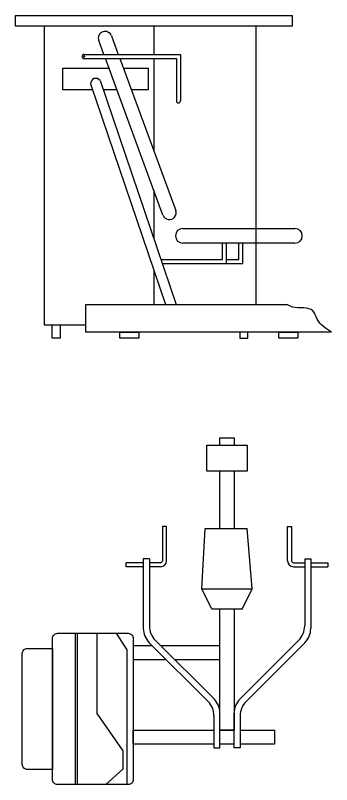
# Model space of a CAD drawing. Header units: millimetres. Extents: x 29224 to 62779, y 35576 to 54938.
# Drawn here: x 52165 to 53732, y 44675 to 48489 of the extents above; entities that cross this region are included whole.
import ezdxf

# ---------------------------------------------------------------- set-up
doc = ezdxf.new("R2010")
doc.units = ezdxf.units.MM

# ---------------------------------------------------------------- blocks, each defined once
blk = doc.blocks.new('A$C0DD12CB0')
for p, q in [((715, 1280), (695, 1280)), ((695, 1280), (695, 1110)), ((715, 1110), (715, 1280)), ((890, 970), (906.4, 1270)), ((1140, 970), (1115, 1270)), ((1315, 1110), (1315, 1280)), ((1315, 1280), (1335, 1280)), ((1335, 1280), (1335, 1110)), ((600, 1120), (600, 774.4)), ((630, 1120), (600, 1120)), ((630, 1120), (630, 786.9)), ((1400, 1120), (1400, 786.9)), ((1400, 1120), (1430, 1120)), ((1430, 1120), (1430, 774.4)), ((600, 1100), (515, 1100)), ((515, 1080), (515, 1100)), ((600, 1080), (515, 1080)), ((685, 1100), (630, 1100)), ((685, 1080), (630, 1080)), ((1345, 1100), (1400, 1100)), ((1345, 1080), (1400, 1080)), ((1430, 1100), (1515, 1100)), ((1430, 1080), (1515, 1080)), ((1515, 1100), (1515, 1080)), ((890, 970), (1140, 970)), ((940, 870), (890, 970)), ((1090, 870), (1140, 970)), ((262.4, 750), (262.4, 0)), ((271.7, 750), (271.7, 0)), ((370.3, 750), (370.3, 353)), ((465.7, 750), (518.4, 669)), ((550, 690), (643, 690)), ((920.7, 412.3), (629.3, 703.7)), ((950.7, 424.7), (659.3, 716.1)), ((685.4, 690), (980, 690)), ((1079.3, 424.7), (1370.7, 716.1)), ((1109.3, 412.3), (1400.7, 703.7)), ((518.4, 669), (518.4, 0)), ((550, 620), (713, 620)), ((755.4, 620), (980, 620)), ((370.3, 353), (498.3, 167.3)), ((980, 183), (980, 354)), ((1050, 183), (1050, 354)), ((950, 341.6), (950, 183)), ((1080, 341.6), (1080, 183)), ((550, 200), (550, 270)), ((550, 270), (950, 270)), ((950, 200), (550, 200)), ((498.3, 167.3), (498.3, 77)), ((950, 183), (980, 183)), ((1080, 183), (1050, 183)), ((498.3, 77), (414.2, 0))]:
    blk.add_line(p, q)
for points in [[(980, 1683.3), (980, 1720), (1050, 1720), (1050, 1683.3)], [(980, 1270), (980, 1553.3)], [(1050, 1553.3), (1050, 1270)], [(906.4, 1270), (1115, 1270)], [(1090, 870), (940, 870)], [(1050, 870), (1050, 270), (980, 270), (980, 870)], [(980, 270), (1050, 270)], [(1080, 270), (1250, 270), (1250, 200), (1080, 200)], [(1050, 200), (980, 200)]]:
    blk.add_lwpolyline(points)
blk.add_lwpolyline([(915, 1683.3), (1115, 1683.3), (1115, 1553.3), (915, 1553.3)], close=True)
for points in [[(175, 750), (525, 750, -0.414214), (550, 725), (550, 25, -0.414214), (525, 0), (175, 0, -0.414214), (150, 25), (150, 725, -0.414214)], [(25, 675), (150, 675), (150, 75), (25, 75, -0.414214), (0, 100), (0, 650, -0.414214)]]:
    blk.add_lwpolyline(points, format="xyb", close=True)
for centre, radius, start, end in [((685, 1110), 30, 270, 0), ((685, 1110), 10, 270, 0), ((1345, 1110), 30, 180, 270), ((1345, 1110), 10, 180, 270), ((700, 774.4), 100, 180, 225), ((730, 786.9), 100, 180, 225), ((1300, 786.9), 100, 315, 0), ((1330, 774.4), 100, 315, 0), ((880, 354), 100, 0, 45), ((1150, 354), 100, 135, 180), ((850, 341.6), 100, 0, 45), ((1180, 341.6), 100, 135, 180)]:
    blk.add_arc(centre, radius, start, end)
blk = doc.blocks.new('A$C3CBF6AB9')
at = {"ltscale": 0.0025}
for p, q in [((142.3, 1545.9), (142.3, 66.2)), ((686, 1545.9), (686, 1406.1)), ((1192, 1545.9), (1192, 166.2)), ((339.6, 1406.1), (818.1, 1406.1)), ((339.6, 1386.1), (798.1, 1386.1)), ((686, 1386.1), (686, 928.8)), ((798.1, 1386.1), (798.1, 1176)), ((818.1, 1406.1), (818.1, 1176)), ((372.3, 1260.3), (744.4, 166.2)), ((419.7, 1276.4), (797.2, 166.2)), ((686, 733.8), (686, 493.2)), ((1026.8, 390.4), (1026.8, 470.6)), ((1046.8, 370.4), (1046.8, 470.6)), ((1106.9, 390.4), (1106.9, 470.6)), ((1126.9, 370.4), (1126.9, 470.6)), ((720.9, 390.4), (1026.8, 390.4)), ((1046.8, 390.4), (1106.9, 390.4)), ((727.7, 370.4), (1126.9, 370.4)), ((686, 337.9), (686, 166.2)), ((142.3, 66.2), (350, 66.2))]:
    blk.add_line(p, q, dxfattribs=at)
for points in [[(0, 1600), (1372, 1600), (1372, 1545.9), (0, 1545.9)], [(182.8, 66.2), (221.2, 66.2), (221.2, 0), (182.8, 0)], [(517, 28.9), (611.5, 28.9), (611.5, 0), (517, 0)], [(1305.7, 28.9), (1400.2, 28.9), (1400.2, 0), (1305.7, 0)]]:
    blk.add_lwpolyline(points, close=True, dxfattribs=at)
for points in [[(476.3, 1498.5), (510.3, 1406.1)], [(438.5, 1406.1), (413.1, 1475.3)], [(731.7, 609.5), (445.9, 1386.1)], [(517.7, 1386.1), (795, 632.8)], [(382.3, 1231), (235.1, 1231), (235.1, 1338.7), (463.3, 1338.7)], [(535.1, 1338.7), (659, 1338.7), (659, 1231), (574.8, 1231)], [(503, 1231), (435.1, 1231)], [(830.2, 543.3), (1385.7, 543.3)], [(1385.7, 470.6), (830.2, 470.6)], [(1567.6, 28.9), (350, 28.9), (350, 166.2), (1344.8, 166.2)], [(1113.1, 28.9), (1113.1, 0), (1151.5, 0), (1151.5, 28.9)]]:
    blk.add_lwpolyline(points, dxfattribs=at)
blk.add_circle((339.6, 1396.1), 3.24, dxfattribs=at)
for centre, radius, start, end in [((444.7, 1486.9), 33.7, 20.208, 200.208), ((339.6, 1396.1), 10, 90, 270), ((398.3, 1261.6), 26, 34.6602, 182.9005), ((808.1, 1176), 10, 180, 0), ((763.4, 621.1), 33.7, 200.208, 20.208), ((830.2, 507), 36.4, 90, 270), ((1385.7, 507), 36.4, 270, 90)]:
    blk.add_arc(centre, radius, start, end, dxfattribs=at)
blk.add_spline([(1567.6, 28.9), (1495.8, 93.9), (1474.5, 134.9), (1374.4, 153.8), (1344.8, 166.2)], degree=3, dxfattribs=at)

msp = doc.modelspace()

# ---------------------------------------------------------------- block references
for name, p in [('A$C3CBF6AB9', (52164.8, 46888.7)), ('A$C0DD12CB0', (52199, 44675))]:
    msp.add_blockref(name, p)

doc.saveas('drawing.dxf')
